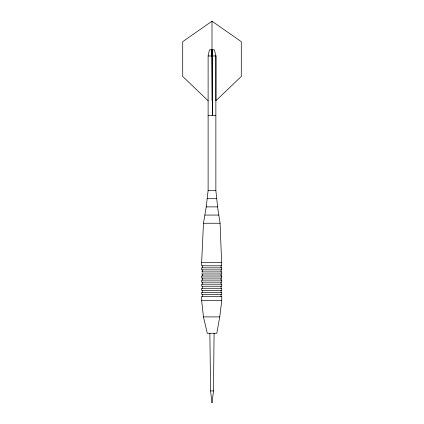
<?xml version="1.0" encoding="UTF-8"?>
<svg xmlns="http://www.w3.org/2000/svg" width="424" height="424" viewBox="0 0 424 424"><rect width="100%" height="100%" fill="white"/><g stroke="black" fill="none" stroke-linecap="round" stroke-linejoin="round"><path stroke-width="0.64" d="M212 402.8L213.495 390.939L214.078 333.269M201.644 262.514L203.472 223.247L206.228 206.886L208.115 190.53L208.115 55.963L209.461 49.831L214.422 49.831L215.864 55.963L215.864 190.53L217.576 206.886L220.088 223.247L221.747 265.784L201.644 265.784L201.644 262.514L221.747 262.514M219.733 316.908L221.747 300.547L221.747 296.461L201.644 296.461L201.644 300.547L203.451 316.908L207.294 333.269L216.791 333.269L219.738 316.908L203.451 316.908M215.948 55.73L215.948 100.721L241.288 76.415L241.288 41.653L212 21.2L182.712 41.653L182.712 76.415L208.115 100.758M208.115 55.963L215.864 55.963M208.115 115.678L215.864 115.678M208.115 190.53L215.864 190.53M207.262 198.708L216.643 198.708M206.228 206.886L217.576 206.886M204.983 215.069L218.71 215.069M203.472 223.247L220.083 223.247M201.644 271.916L221.747 271.916L221.747 273.962L201.644 273.962M201.644 300.547L221.747 300.547M213.495 390.939L210.574 390.939L209.875 333.269M210.574 390.939L211.958 402.8M212 55.963L211.947 49.831L212.493 115.678L212.493 55.963M212.265 49.831L212.382 82.754M212.461 105.804L212.493 115.678M221.052 265.784L221.068 267.83M221.068 269.876L221.068 271.916M221.068 273.962L221.068 276.008M221.068 278.054L221.068 280.1M221.068 282.146L221.068 284.191M221.068 286.232L221.068 288.278M221.068 290.323L221.068 292.369M221.068 294.415L221.068 296.461M212 21.2L212 100.403M202.333 265.784L202.333 267.83M202.333 269.876L202.333 271.916M202.333 273.962L202.333 276.008M202.333 278.054L202.333 280.1M202.333 282.146L202.333 284.191M202.333 286.232L202.333 288.278M202.333 290.323L202.333 292.369M202.333 294.415L202.333 296.461M221.747 267.83L201.644 267.83L201.644 269.876L221.747 269.876L221.747 267.83M221.747 276.008L201.644 276.008L201.644 278.054L221.747 278.054L221.747 276.008M221.747 280.1L201.644 280.1L201.644 282.146L221.747 282.146L221.747 280.1M221.747 284.191L201.644 284.191L201.644 286.232L221.747 286.232L221.747 284.191M221.747 288.278L201.644 288.278L201.644 290.323L221.747 290.323L221.747 288.278M221.747 292.369L201.644 292.369L201.644 294.415L221.747 294.415L221.747 292.369"/></g></svg>
